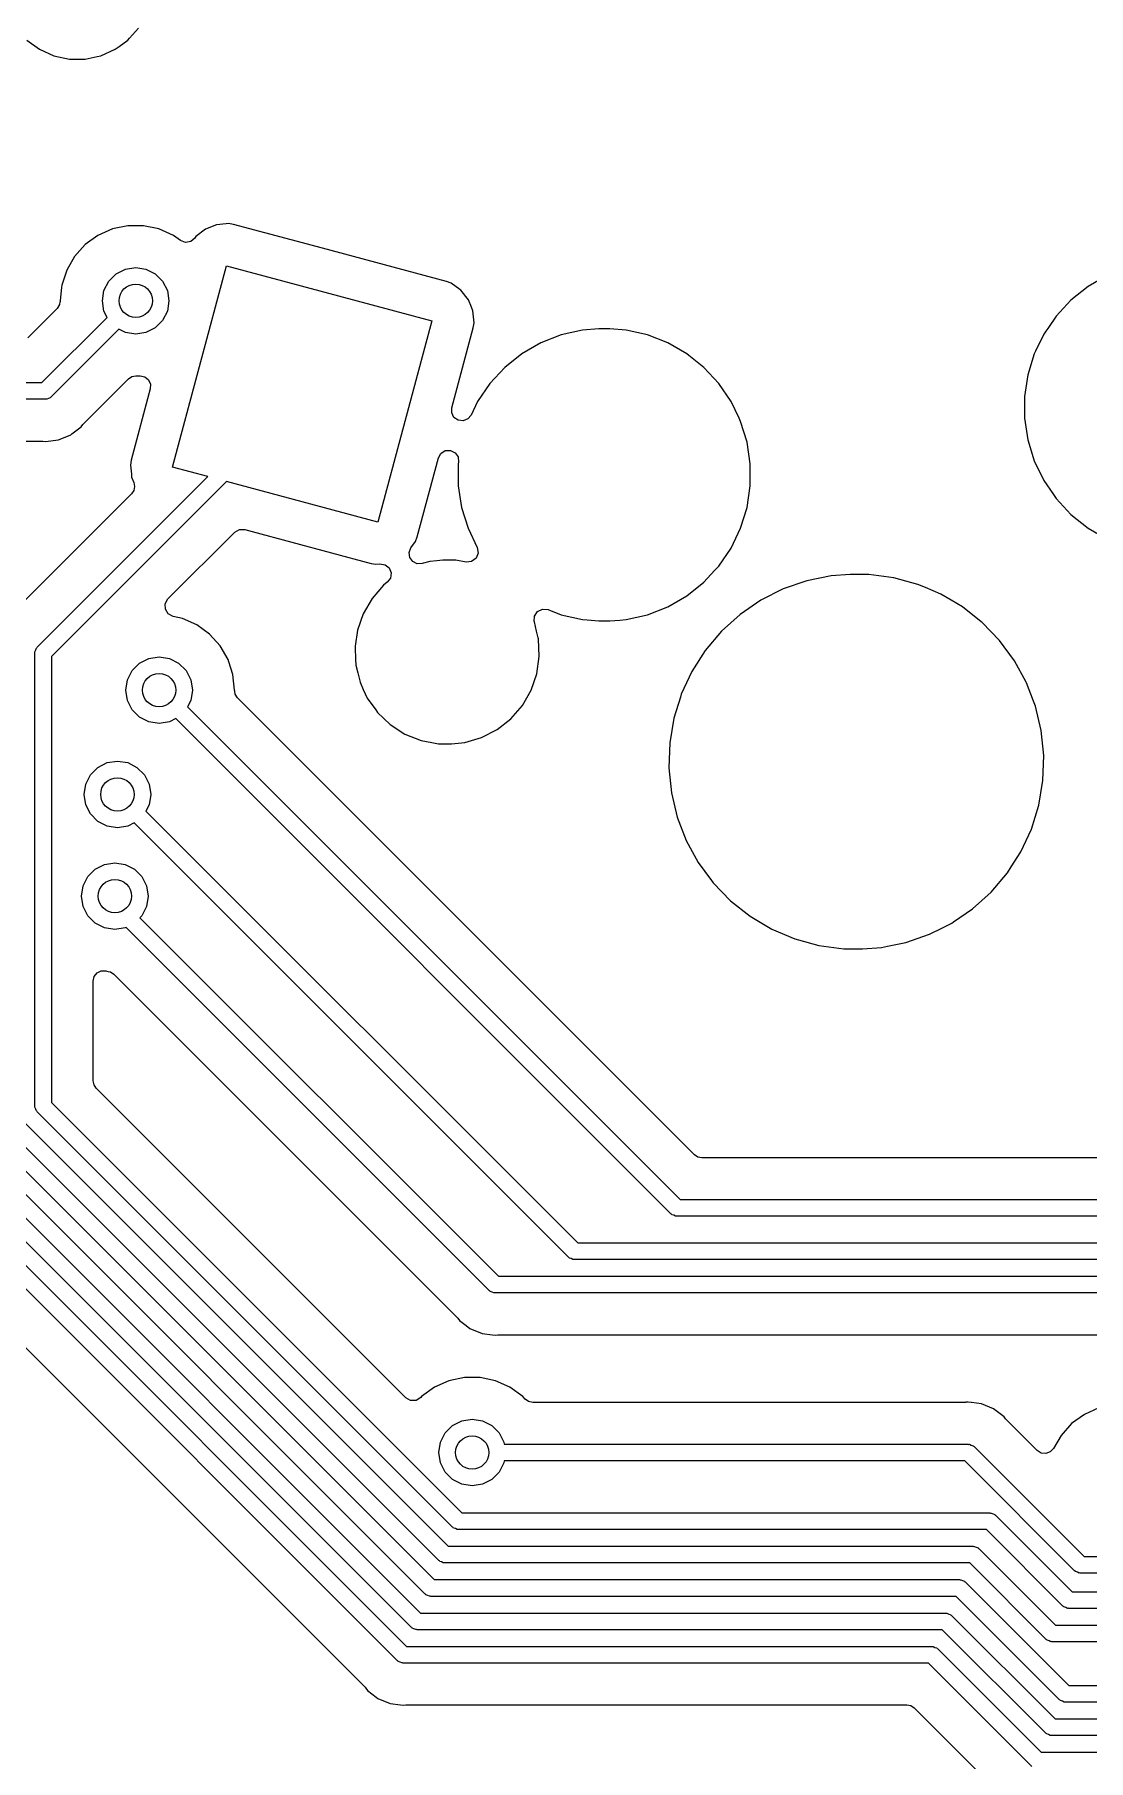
# Model space of a CAD drawing. Extents: x 41 to 271, y -133 to -23.
# Drawn here: x 128.17 to 140.81, y -65.28 to -44.58 of the extents above; entities that cross this region are included whole.
import ezdxf

# ---------------------------------------------------------------- set-up
doc = ezdxf.new("R2010")
doc.units = 0
doc.layers.add('BLACK', color=7, linetype='CONTINUOUS')

msp = doc.modelspace()

# ---------------------------------------------------------------- linework, layer by layer
at = {"layer": 'BLACK', "linetype": 'CONTINUOUS'}
for p, q in [((129.305, -44.6219), (129.413, -44.5022)), ((128.074, -44.6429), (128.227, -44.7542)), ((129.18, -44.7199), (129.286, -44.6429)), ((129.286, -44.6429), (129.305, -44.6219)), ((128.227, -44.7542), (128.4, -44.8311)), ((128.4, -44.8311), (128.585, -44.8705)), ((128.585, -44.8705), (128.585, -44.8705)), ((128.585, -44.8705), (128.775, -44.8705)), ((128.775, -44.8705), (128.919, -44.8399)), ((128.775, -44.8705), (128.775, -44.8705)), ((128.919, -44.8399), (128.96, -44.8311)), ((128.96, -44.8311), (129.133, -44.7542)), ((129.133, -44.7542), (129.18, -44.7199)), ((128.927, -46.9858), (128.774, -47.0971)), ((129.1, -46.9089), (128.927, -46.9858)), ((129.285, -46.8695), (129.1, -46.9089)), ((129.474, -46.8695), (129.285, -46.8695)), ((129.285, -46.8695), (129.285, -46.8695)), ((129.659, -46.9089), (129.474, -46.8695)), ((129.474, -46.8695), (129.474, -46.8695)), ((129.832, -46.9858), (129.659, -46.9089)), ((129.917, -47.0471), (129.832, -46.9858)), ((130.216, -46.9118), (130.103, -47.0008)), ((130.35, -46.8583), (130.216, -46.9118)), ((130.464, -46.8475), (130.35, -46.8583)), ((130.493, -46.8446), (130.464, -46.8475)), ((130.552, -46.8539), (130.493, -46.8446)), ((130.493, -46.8446), (130.493, -46.8446)), ((131.62, -47.14), (130.552, -46.8539)), ((130.552, -46.8539), (130.552, -46.8539)), ((130.552, -46.8539), (130.552, -46.8539)), ((128.774, -47.0971), (128.647, -47.2378)), ((129.977, -47.0701), (129.917, -47.0471)), ((130.041, -47.0597), (129.977, -47.0701)), ((130.09, -47.0187), (130.041, -47.0597)), ((130.103, -47.0008), (130.09, -47.0187)), ((133.108, -47.5387), (131.62, -47.14)), ((128.552, -47.4017), (128.494, -47.5817)), ((128.647, -47.2378), (128.552, -47.4017)), ((129.144, -47.4464), (129.256, -47.3896)), ((129.256, -47.3896), (129.38, -47.37)), ((129.38, -47.37), (129.503, -47.3896)), ((129.503, -47.3896), (129.615, -47.4464)), ((129.822, -49.7645), (130.469, -47.3497)), ((130.469, -47.3497), (132.932, -48.0097)), ((128.491, -47.6074), (128.474, -47.7689)), ((128.494, -47.5817), (128.491, -47.6074)), ((128.999, -47.6464), (129.056, -47.5349)), ((129.056, -47.5349), (129.144, -47.4464)), ((129.615, -47.4464), (129.703, -47.5349)), ((129.703, -47.5349), (129.76, -47.6464)), ((133.164, -47.5603), (133.108, -47.5387)), ((133.269, -47.635), (133.164, -47.5603)), ((133.164, -47.5603), (133.164, -47.5603)), ((133.164, -47.5603), (133.164, -47.5603)), ((140.802, -47.5974), (140.596, -47.7609)), ((141.029, -47.4662), (140.802, -47.5974)), ((128.467, -47.8164), (128.438, -47.8627)), ((128.471, -47.7828), (128.467, -47.8164)), ((128.473, -47.783), (128.471, -47.7828)), ((128.474, -47.7689), (128.473, -47.783)), ((128.98, -47.77), (128.999, -47.6464)), ((128.999, -47.8936), (128.98, -47.77)), ((129.76, -47.6464), (129.779, -47.77)), ((129.779, -47.77), (129.76, -47.8936)), ((133.281, -47.6438), (133.269, -47.635)), ((133.37, -47.7569), (133.281, -47.6438)), ((133.406, -47.8456), (133.37, -47.7569)), ((140.596, -47.7609), (140.418, -47.9533)), ((128.438, -47.8627), (128.085, -48.2153)), ((128.256, -48.7521), (129.038, -47.9701)), ((129.038, -47.9701), (128.999, -47.8936)), ((129.703, -48.0051), (129.615, -48.0936)), ((129.76, -47.8936), (129.703, -48.0051)), ((132.932, -48.0097), (132.285, -50.4245)), ((133.424, -47.8905), (133.406, -47.8456)), ((133.437, -48.0338), (133.424, -47.8905)), ((140.418, -47.9533), (140.317, -48.1007)), ((129.179, -48.1115), (128.368, -48.9228)), ((129.256, -48.1504), (129.179, -48.1115)), ((129.38, -48.17), (129.256, -48.1504)), ((129.503, -48.1504), (129.38, -48.17)), ((129.615, -48.0936), (129.503, -48.1504)), ((133.17, -49.0544), (133.428, -48.093)), ((133.428, -48.093), (133.437, -48.0338)), ((134.482, -48.1803), (134.238, -48.2761)), ((134.738, -48.1219), (134.482, -48.1803)), ((134.934, -48.1072), (134.738, -48.1219)), ((135.065, -48.1072), (134.934, -48.1072)), ((134.934, -48.1072), (134.934, -48.1072)), ((135.261, -48.1219), (135.065, -48.1072)), ((135.065, -48.1072), (135.065, -48.1072)), ((135.517, -48.1803), (135.261, -48.1219)), ((135.761, -48.2761), (135.517, -48.1803)), ((140.27, -48.17), (140.172, -48.3743)), ((140.293, -48.1358), (140.27, -48.17)), ((140.317, -48.1007), (140.293, -48.1358)), ((134.011, -48.4073), (133.805, -48.5709)), ((134.238, -48.2761), (134.011, -48.4073)), ((135.988, -48.4073), (135.761, -48.2761)), ((136.015, -48.4284), (135.988, -48.4073)), ((136.193, -48.5709), (136.015, -48.4284)), ((140.156, -48.4064), (140.079, -48.6571)), ((140.172, -48.3743), (140.156, -48.4064)), ((133.805, -48.5709), (133.627, -48.7632)), ((136.372, -48.7632), (136.193, -48.5709)), ((136.193, -48.5709), (136.193, -48.5709)), ((136.193, -48.5709), (136.193, -48.5709)), ((120.81, -48.7521), (128.256, -48.7521)), ((128.756, -49.2431), (129.292, -48.7068)), ((129.292, -48.7068), (129.332, -48.6799)), ((129.555, -48.8266), (129.326, -49.6812)), ((129.332, -48.6799), (129.38, -48.6705)), ((129.38, -48.6705), (129.435, -48.6705)), ((129.435, -48.6705), (129.49, -48.6833)), ((129.49, -48.6833), (129.534, -48.719)), ((129.534, -48.719), (129.557, -48.7703)), ((129.557, -48.7703), (129.555, -48.8266)), ((133.627, -48.7632), (133.479, -48.98)), ((136.52, -48.98), (136.372, -48.7632)), ((136.372, -48.7632), (136.372, -48.7632)), ((136.372, -48.7632), (136.372, -48.7632)), ((140.079, -48.6571), (140.04, -48.9166)), ((128.297, -48.9521), (120.81, -48.9521)), ((128.305, -48.9496), (128.297, -48.9521)), ((128.313, -48.9509), (128.305, -48.9496)), ((128.334, -48.9402), (128.313, -48.9509)), ((128.356, -48.933), (128.334, -48.9402)), ((128.361, -48.9265), (128.356, -48.933)), ((128.368, -48.9228), (128.361, -48.9265)), ((133.17, -49.1148), (133.17, -49.0544)), ((133.479, -48.98), (133.402, -49.1403)), ((136.615, -49.1789), (136.52, -48.98)), ((140.04, -48.9166), (140.04, -49.1789)), ((128.726, -49.2804), (128.745, -49.2553)), ((128.745, -49.2553), (128.756, -49.2431)), ((133.197, -49.1685), (133.17, -49.1148)), ((133.247, -49.2027), (133.197, -49.1685)), ((133.307, -49.2093), (133.247, -49.2027)), ((133.363, -49.1867), (133.307, -49.2093)), ((133.402, -49.1403), (133.363, -49.1867)), ((136.633, -49.2164), (136.615, -49.1789)), ((136.711, -49.4671), (136.633, -49.2164)), ((140.04, -49.1789), (140.079, -49.4384)), ((125.252, -49.4526), (128.25, -49.4526)), ((128.25, -49.4526), (128.266, -49.4537)), ((128.266, -49.4537), (128.297, -49.4578)), ((128.297, -49.4578), (128.454, -49.4371)), ((128.454, -49.4371), (128.6, -49.3766)), ((128.6, -49.3766), (128.613, -49.3672)), ((128.613, -49.3672), (128.726, -49.2804)), ((136.75, -49.7265), (136.711, -49.4671)), ((140.079, -49.4384), (140.156, -49.6891)), ((132.756, -50.6003), (133.01, -49.6541)), ((133.01, -49.6541), (133.04, -49.6001)), ((133.04, -49.6001), (133.093, -49.5677)), ((133.093, -49.5677), (133.155, -49.5648)), ((133.155, -49.5648), (133.21, -49.5922)), ((133.21, -49.5922), (133.246, -49.643)), ((133.246, -49.643), (133.252, -49.7047)), ((128.199, -51.9236), (130.245, -49.8779)), ((129.326, -49.6812), (129.317, -49.7405)), ((129.317, -49.7405), (129.317, -49.7405)), ((129.317, -49.7405), (129.328, -49.8511)), ((129.328, -49.8511), (129.331, -49.8837)), ((129.331, -49.8837), (129.358, -49.9511)), ((130.245, -49.8779), (129.822, -49.7645)), ((133.252, -49.7047), (133.249, -49.7265)), ((133.249, -49.7265), (133.249, -49.7265)), ((133.249, -49.7265), (133.249, -49.9889)), ((136.75, -49.9889), (136.75, -49.7265)), ((140.156, -49.6891), (140.27, -49.9254)), ((129.33, -50.0848), (127.879, -51.5361)), ((130.468, -49.9376), (128.37, -52.0357)), ((129.357, -50.0451), (129.33, -50.0848)), ((129.367, -49.9981), (129.357, -50.0451)), ((129.358, -49.9511), (129.367, -49.9981)), ((132.285, -50.4245), (130.468, -49.9376)), ((133.249, -49.9889), (133.288, -50.2483)), ((136.711, -50.2483), (136.75, -49.9889)), ((140.27, -49.9254), (140.385, -50.0941)), ((133.288, -50.2483), (133.365, -50.499)), ((136.633, -50.499), (136.711, -50.2483)), ((140.385, -50.0941), (140.418, -50.1422)), ((140.418, -50.1422), (140.594, -50.3323)), ((133.365, -50.499), (133.476, -50.7287)), ((136.52, -50.7354), (136.633, -50.499)), ((140.594, -50.3323), (140.596, -50.3346)), ((140.596, -50.3346), (140.802, -50.4981)), ((140.802, -50.4981), (141.029, -50.6293)), ((129.767, -51.3463), (130.567, -50.5465)), ((130.567, -50.5465), (130.623, -50.5144)), ((130.623, -50.5144), (130.687, -50.5144)), ((130.687, -50.5144), (130.775, -50.538)), ((130.775, -50.538), (132.202, -50.9204)), ((132.681, -50.7312), (132.735, -50.6562)), ((132.735, -50.6562), (132.756, -50.6003)), ((132.202, -50.9204), (132.261, -50.9296)), ((132.659, -50.7878), (132.681, -50.7312)), ((132.667, -50.8481), (132.659, -50.7878)), ((132.702, -50.8976), (132.667, -50.8481)), ((132.756, -50.9244), (132.702, -50.8976)), ((132.906, -50.896), (132.817, -50.9221)), ((132.99, -50.888), (132.906, -50.896)), ((133.063, -50.881), (132.99, -50.888)), ((133.22, -50.881), (133.063, -50.881)), ((133.341, -50.9042), (133.22, -50.881)), ((133.22, -50.881), (133.22, -50.881)), ((133.408, -50.8984), (133.341, -50.9042)), ((133.462, -50.8581), (133.408, -50.8984)), ((133.488, -50.7953), (133.462, -50.8581)), ((133.476, -50.7287), (133.488, -50.7953)), ((136.372, -50.9522), (136.52, -50.7354)), ((132.261, -50.9296), (132.309, -50.9251)), ((132.261, -50.9296), (132.261, -50.9296)), ((132.261, -50.9296), (132.261, -50.9296)), ((132.309, -50.9251), (132.371, -50.9352)), ((132.371, -50.9352), (132.42, -50.9747)), ((132.435, -51.0957), (132.397, -51.146)), ((132.42, -50.9747), (132.444, -51.0332)), ((132.444, -51.0332), (132.435, -51.0957)), ((132.817, -50.9221), (132.756, -50.9244)), ((136.193, -51.1445), (136.322, -51.0056)), ((136.322, -51.0056), (136.372, -50.9522)), ((136.372, -50.9522), (136.372, -50.9522)), ((136.372, -50.9522), (136.372, -50.9522)), ((137.428, -51.1277), (137.144, -51.2263)), ((137.722, -51.0679), (137.428, -51.1277)), ((137.947, -51.0528), (137.722, -51.0679)), ((138.172, -51.0528), (137.947, -51.0528)), ((137.947, -51.0528), (137.947, -51.0528)), ((138.47, -51.0929), (138.172, -51.0528)), ((138.76, -51.1723), (138.47, -51.0929)), ((138.47, -51.0929), (138.47, -51.0929)), ((138.47, -51.0929), (138.47, -51.0929)), ((132.352, -51.1817), (132.214, -51.3407)), ((132.397, -51.146), (132.352, -51.1817)), ((135.761, -51.4393), (135.988, -51.3081)), ((135.988, -51.3081), (136.193, -51.1445)), ((137.144, -51.2263), (136.876, -51.3618)), ((138.851, -51.2107), (138.76, -51.1723)), ((139.037, -51.2896), (138.851, -51.2107)), ((139.159, -51.3619), (139.037, -51.2896)), ((129.735, -51.4035), (129.767, -51.3463)), ((129.736, -51.4692), (129.735, -51.4035)), ((129.771, -51.5251), (129.736, -51.4692)), ((129.829, -51.5553), (129.771, -51.5251)), ((132.109, -51.5228), (132.04, -51.7216)), ((132.214, -51.3407), (132.109, -51.5228)), ((134.163, -51.5518), (134.199, -51.496)), ((134.199, -51.496), (134.26, -51.4672)), ((134.26, -51.4672), (134.326, -51.474)), ((134.326, -51.474), (134.362, -51.4879)), ((134.362, -51.4879), (134.474, -51.5319)), ((134.474, -51.5319), (134.482, -51.5351)), ((134.482, -51.5351), (134.738, -51.5935)), ((135.261, -51.5935), (135.517, -51.5351)), ((135.517, -51.5351), (135.761, -51.4393)), ((136.628, -51.5319), (136.405, -51.7335)), ((136.876, -51.3618), (136.628, -51.5319)), ((139.295, -51.4427), (139.159, -51.3619)), ((139.52, -51.6206), (139.295, -51.4427)), ((129.94, -51.5789), (129.829, -51.5553)), ((130.113, -51.6558), (129.94, -51.5789)), ((130.266, -51.7671), (130.113, -51.6558)), ((132.04, -51.7216), (132.012, -51.9139)), ((134.16, -51.6186), (134.163, -51.5518)), ((134.161, -51.6206), (134.16, -51.6186)), ((134.188, -51.7315), (134.161, -51.6206)), ((134.161, -51.6206), (134.161, -51.6206)), ((134.207, -51.8108), (134.188, -51.7315)), ((134.738, -51.5935), (134.794, -51.5977)), ((134.794, -51.5977), (134.934, -51.6082)), ((134.934, -51.6082), (134.934, -51.6082)), ((134.934, -51.6082), (135.065, -51.6082)), ((135.065, -51.6082), (135.187, -51.599)), ((135.065, -51.6082), (135.065, -51.6082)), ((135.187, -51.599), (135.261, -51.5935)), ((136.405, -51.7335), (136.211, -51.9629)), ((139.531, -51.629), (139.52, -51.6206)), ((139.74, -51.845), (139.531, -51.629)), ((128.182, -51.9578), (128.189, -51.9355)), ((128.189, -51.9355), (128.196, -51.9308)), ((128.196, -51.9308), (128.199, -51.9236)), ((130.393, -51.9078), (130.266, -51.7671)), ((130.487, -52.0717), (130.393, -51.9078)), ((132.012, -51.9139), (132.01, -51.9298)), ((132.01, -51.9298), (132.017, -52.0727)), ((134.21, -51.825), (134.207, -51.8108)), ((134.22, -52.0351), (134.21, -51.825)), ((139.918, -52.0869), (139.74, -51.845)), ((128.17, -51.9943), (128.172, -51.9866)), ((128.17, -57.4273), (128.17, -51.9943)), ((128.171, -51.9786), (128.182, -51.9578)), ((128.172, -51.9866), (128.171, -51.9786)), ((128.37, -52.0357), (128.37, -57.3858)), ((129.336, -52.2049), (129.425, -52.1164)), ((129.425, -52.1164), (129.536, -52.0596)), ((129.536, -52.0596), (129.66, -52.04)), ((129.66, -52.04), (129.784, -52.0596)), ((129.784, -52.0596), (129.895, -52.1164)), ((129.895, -52.1164), (129.984, -52.2049)), ((130.496, -52.0992), (130.487, -52.0717)), ((130.546, -52.2517), (130.496, -52.0992)), ((132.017, -52.0727), (132.02, -52.1399)), ((132.02, -52.1399), (132.042, -52.2312)), ((134.19, -52.2433), (134.22, -52.0351)), ((136.211, -51.9629), (136.05, -52.2162)), ((140.059, -52.3443), (139.918, -52.0869)), ((129.26, -52.44), (129.28, -52.3164)), ((129.28, -52.3164), (129.336, -52.2049)), ((129.984, -52.2049), (130.04, -52.3164)), ((130.04, -52.3164), (130.06, -52.44)), ((130.565, -52.44), (130.546, -52.2517)), ((132.042, -52.2312), (132.07, -52.3443)), ((132.07, -52.3443), (132.109, -52.4311)), ((134.122, -52.4421), (134.19, -52.2433)), ((136.05, -52.2162), (135.923, -52.4885)), ((140.063, -52.3504), (140.059, -52.3443)), ((140.148, -52.5728), (140.063, -52.3504)), ((129.28, -52.5636), (129.26, -52.44)), ((129.336, -52.6751), (129.28, -52.5636)), ((130.04, -52.5636), (130.001, -52.64)), ((130.06, -52.44), (130.04, -52.5636)), ((130.567, -52.453), (130.565, -52.44)), ((130.569, -52.4528), (130.567, -52.453)), ((130.573, -52.4864), (130.569, -52.4528)), ((130.602, -52.5327), (130.573, -52.4864)), ((131.442, -53.3724), (130.602, -52.5327)), ((132.109, -52.4311), (132.157, -52.5357)), ((132.157, -52.5357), (132.258, -52.6771)), ((134.017, -52.6242), (134.122, -52.4421)), ((135.912, -52.5256), (135.834, -52.7758)), ((135.923, -52.4888), (135.912, -52.5256)), ((135.923, -52.4885), (135.923, -52.4888)), ((140.171, -52.6308), (140.148, -52.5728)), ((129.425, -52.7636), (129.336, -52.6751)), ((129.536, -52.8204), (129.425, -52.7636)), ((129.86, -52.7815), (129.784, -52.8204)), ((135.799, -58.7207), (129.86, -52.7815)), ((130.001, -52.64), (135.911, -58.55)), ((132.258, -52.6771), (132.279, -52.707)), ((132.279, -52.707), (132.431, -52.8521)), ((133.713, -52.9132), (133.879, -52.7832)), ((133.879, -52.7832), (134.017, -52.6242)), ((135.834, -52.7758), (135.784, -53.0721)), ((140.24, -52.9231), (140.171, -52.6308)), ((129.66, -52.84), (129.536, -52.8204)), ((129.784, -52.8204), (129.66, -52.84)), ((132.431, -52.8521), (132.431, -52.8521)), ((132.431, -52.8521), (132.431, -52.8521)), ((132.431, -52.8521), (132.608, -52.9659)), ((132.608, -52.9659), (132.608, -52.9659)), ((132.608, -52.9659), (132.804, -53.044)), ((133.526, -53.0096), (133.713, -52.9132)), ((140.27, -53.2221), (140.24, -52.9231)), ((132.804, -53.044), (132.932, -53.0689)), ((132.932, -53.0689), (133.01, -53.0838)), ((133.01, -53.0838), (133.01, -53.0838)), ((133.01, -53.0838), (133.168, -53.0838)), ((133.168, -53.0838), (133.325, -53.0689)), ((133.168, -53.0838), (133.168, -53.0838)), ((133.325, -53.0689), (133.526, -53.0096)), ((135.784, -53.0721), (135.774, -53.3724)), ((128.836, -53.4549), (128.925, -53.3664)), ((128.925, -53.3664), (129.036, -53.3096)), ((129.036, -53.3096), (129.16, -53.29)), ((129.16, -53.29), (129.284, -53.3096)), ((129.284, -53.3096), (129.395, -53.3664)), ((129.395, -53.3664), (129.484, -53.4549)), ((136.082, -58.0132), (131.442, -53.3724)), ((135.774, -53.3724), (135.804, -53.6714)), ((140.26, -53.5224), (140.27, -53.2221)), ((128.76, -53.69), (128.78, -53.5664)), ((128.78, -53.5664), (128.836, -53.4549)), ((129.484, -53.4549), (129.54, -53.5664)), ((129.54, -53.5664), (129.56, -53.69)), ((140.21, -53.8187), (140.26, -53.5224)), ((128.78, -53.8136), (128.76, -53.69)), ((128.836, -53.9251), (128.78, -53.8136)), ((129.54, -53.8136), (129.501, -53.89)), ((129.56, -53.69), (129.54, -53.8136)), ((135.804, -53.6714), (135.874, -53.9637)), ((140.121, -54.1057), (140.21, -53.8187)), ((128.925, -54.0136), (128.836, -53.9251)), ((129.036, -54.0704), (128.925, -54.0136)), ((129.501, -53.89), (134.681, -59.07)), ((135.874, -53.9637), (135.982, -54.2441)), ((129.16, -54.09), (129.036, -54.0704)), ((129.284, -54.0704), (129.16, -54.09)), ((129.36, -54.0315), (129.284, -54.0704)), ((134.569, -59.2407), (129.36, -54.0315)), ((139.995, -54.3783), (140.121, -54.1057)), ((135.982, -54.2441), (136.126, -54.5076)), ((139.879, -54.5594), (139.995, -54.3783)), ((124.354, -54.5013), (132.961, -63.108)), ((128.806, -54.6749), (128.895, -54.5864)), ((128.895, -54.5864), (129.006, -54.5296)), ((129.006, -54.5296), (129.13, -54.51)), ((129.13, -54.51), (129.254, -54.5296)), ((129.254, -54.5296), (129.365, -54.5864)), ((129.365, -54.5864), (129.454, -54.6749)), ((136.126, -54.5076), (136.284, -54.7219)), ((139.639, -54.861), (139.833, -54.6316)), ((139.833, -54.6316), (139.879, -54.5594)), ((132.849, -63.2787), (124.242, -54.672)), ((128.73, -54.91), (128.75, -54.7864)), ((128.75, -54.7864), (128.806, -54.6749)), ((129.454, -54.6749), (129.51, -54.7864)), ((129.51, -54.7864), (129.53, -54.91)), ((136.284, -54.7219), (136.304, -54.7495)), ((136.304, -54.7495), (136.513, -54.9655)), ((124.188, -54.9013), (132.795, -63.508)), ((133.014, -62.8787), (125.151, -55.0157)), ((125.322, -54.9035), (133.126, -62.708)), ((128.75, -55.0336), (128.73, -54.91)), ((128.806, -55.1451), (128.75, -55.0336)), ((129.51, -55.0336), (129.454, -55.1451)), ((129.53, -54.91), (129.51, -55.0336)), ((136.513, -54.9655), (136.749, -55.1518)), ((139.416, -55.0626), (139.639, -54.861)), ((132.683, -63.6787), (124.076, -55.072)), ((128.895, -55.2336), (128.806, -55.1451)), ((129.006, -55.2904), (128.895, -55.2336)), ((129.454, -55.1451), (129.43, -55.1686)), ((129.43, -55.1686), (133.731, -59.47)), ((136.749, -55.1518), (137.008, -55.3049)), ((139.056, -55.2894), (139.168, -55.2327)), ((139.168, -55.2327), (139.189, -55.2188)), ((139.189, -55.2188), (139.416, -55.0626)), ((132.517, -64.0787), (123.911, -55.472)), ((124.023, -55.3013), (132.629, -63.908)), ((129.13, -55.31), (129.006, -55.2904)), ((129.254, -55.2904), (129.13, -55.31)), ((129.264, -55.2852), (129.254, -55.2904)), ((133.619, -59.6407), (129.264, -55.2852)), ((137.008, -55.3049), (137.284, -55.4222)), ((137.284, -55.4222), (137.284, -55.4222)), ((137.284, -55.4222), (137.284, -55.4222)), ((137.284, -55.4222), (137.329, -55.4345)), ((137.329, -55.4345), (137.574, -55.5016)), ((138.396, -55.5116), (138.616, -55.4667)), ((138.616, -55.4667), (138.9, -55.3682)), ((138.9, -55.3682), (139.056, -55.2894)), ((137.574, -55.5016), (137.872, -55.5416)), ((137.872, -55.5416), (138.097, -55.5416)), ((138.097, -55.5416), (138.322, -55.5266)), ((138.097, -55.5416), (138.097, -55.5416)), ((138.322, -55.5266), (138.396, -55.5116)), ((128.87, -55.9286), (128.883, -55.8752)), ((128.883, -55.8752), (128.916, -55.8322)), ((128.916, -55.8322), (128.966, -55.808)), ((128.966, -55.808), (129.02, -55.8073)), ((129.02, -55.8073), (129.035, -55.8105)), ((129.035, -55.8105), (129.035, -55.8105)), ((129.035, -55.8105), (129.048, -55.8132)), ((129.048, -55.8132), (129.048, -55.8141)), ((129.048, -55.8141), (129.077, -55.8199)), ((129.077, -55.8199), (129.118, -55.8468)), ((129.118, -55.8468), (133.232, -59.961)), ((123.74, -56.0088), (132.13, -64.399)), ((128.87, -57.1272), (128.87, -55.9286)), ((128.88, -57.1746), (128.87, -57.1272)), ((128.907, -57.2148), (128.88, -57.1746)), ((132.619, -60.9269), (128.907, -57.2148)), ((128.172, -57.4349), (128.17, -57.4273)), ((128.171, -57.4429), (128.172, -57.4349)), ((128.182, -57.4638), (128.171, -57.4429)), ((128.189, -57.486), (128.182, -57.4638)), ((128.196, -57.4908), (128.189, -57.486)), ((128.199, -57.498), (128.196, -57.4908)), ((133.18, -62.4787), (128.199, -57.498)), ((128.37, -57.3858), (133.292, -62.308)), ((136.123, -58.0401), (136.082, -58.0132)), ((136.17, -58.0495), (136.123, -58.0401)), ((145.319, -58.0495), (136.17, -58.0495)), ((135.911, -58.55), (145.28, -58.55)), ((135.806, -58.7244), (135.799, -58.7207)), ((135.811, -58.7309), (135.806, -58.7244)), ((135.833, -58.7381), (135.811, -58.7309)), ((135.854, -58.7488), (135.833, -58.7381)), ((135.862, -58.7475), (135.854, -58.7488)), ((135.87, -58.75), (135.862, -58.7475)), ((145.28, -58.75), (135.87, -58.75)), ((134.681, -59.07), (145.204, -59.07)), ((134.576, -59.2444), (134.569, -59.2407)), ((134.581, -59.2509), (134.576, -59.2444)), ((134.603, -59.2581), (134.581, -59.2509)), ((134.624, -59.2688), (134.603, -59.2581)), ((134.632, -59.2675), (134.624, -59.2688)), ((134.64, -59.27), (134.632, -59.2675)), ((145.204, -59.27), (134.64, -59.27)), ((133.731, -59.47), (145.37, -59.47)), ((133.626, -59.6444), (133.619, -59.6407)), ((133.631, -59.6509), (133.626, -59.6444)), ((133.653, -59.6581), (133.631, -59.6509)), ((133.674, -59.6688), (133.653, -59.6581)), ((133.682, -59.6675), (133.674, -59.6688)), ((133.69, -59.67), (133.682, -59.6675)), ((145.329, -59.67), (133.69, -59.67)), ((133.232, -59.961), (133.242, -59.9732)), ((133.242, -59.9732), (133.262, -59.9983)), ((133.262, -59.9983), (133.342, -60.0601)), ((133.342, -60.0601), (133.387, -60.0945)), ((133.387, -60.0945), (133.533, -60.155)), ((133.533, -60.155), (133.659, -60.1716)), ((133.659, -60.1716), (133.69, -60.1757)), ((133.69, -60.1757), (133.721, -60.1716)), ((133.69, -60.1757), (133.69, -60.1757)), ((133.69, -60.1757), (133.69, -60.1757)), ((133.721, -60.1716), (133.737, -60.1705)), ((133.737, -60.1705), (145.07, -60.1705)), ((132.963, -60.7991), (132.809, -60.9104)), ((133.135, -60.7221), (132.963, -60.7991)), ((133.321, -60.6828), (133.135, -60.7221)), ((133.51, -60.6828), (133.321, -60.6828)), ((133.321, -60.6828), (133.321, -60.6828)), ((133.695, -60.7221), (133.51, -60.6828)), ((133.51, -60.6828), (133.51, -60.6828)), ((133.868, -60.7991), (133.695, -60.7221)), ((134.021, -60.9104), (133.868, -60.7991)), ((132.677, -60.9595), (132.619, -60.9269)), ((132.743, -60.9578), (132.677, -60.9595)), ((132.799, -60.9222), (132.743, -60.9578)), ((132.809, -60.9104), (132.799, -60.9222)), ((134.049, -60.9417), (134.021, -60.9104)), ((134.091, -60.972), (134.049, -60.9417)), ((134.142, -60.9828), (134.091, -60.972)), ((139.317, -60.9828), (134.142, -60.9828)), ((139.334, -60.9817), (139.317, -60.9828)), ((139.337, -60.9812), (139.334, -60.9817)), ((139.365, -60.9776), (139.337, -60.9812)), ((139.4, -60.9822), (139.365, -60.9776)), ((139.404, -60.9828), (139.4, -60.9822)), ((139.522, -60.9982), (139.404, -60.9828)), ((139.668, -61.0587), (139.522, -60.9982)), ((139.793, -61.155), (139.668, -61.0587)), ((140.93, -61.0489), (140.757, -61.1258)), ((133.092, -61.3481), (133.18, -61.2596)), ((133.18, -61.2596), (133.292, -61.2028)), ((133.292, -61.2028), (133.415, -61.1833)), ((133.415, -61.1833), (133.539, -61.2028)), ((133.539, -61.2028), (133.65, -61.2596)), ((133.65, -61.2596), (133.739, -61.3481)), ((139.812, -61.18), (139.793, -61.155)), ((139.823, -61.1922), (139.812, -61.18)), ((140.192, -61.5607), (139.823, -61.1922)), ((140.604, -61.2371), (140.477, -61.3778)), ((140.757, -61.1258), (140.604, -61.2371)), ((133.015, -61.5833), (133.035, -61.4596)), ((133.035, -61.4596), (133.092, -61.3481)), ((133.739, -61.3481), (133.796, -61.4596)), ((133.796, -61.4596), (133.799, -61.4833)), ((140.477, -61.3778), (140.387, -61.535)), ((133.035, -61.7069), (133.015, -61.5833)), ((133.799, -61.6833), (133.796, -61.7069)), ((133.799, -61.4833), (139.365, -61.4833)), ((139.324, -61.6833), (133.799, -61.6833)), ((140.64, -63.0002), (139.324, -61.6833)), ((139.365, -61.4833), (139.373, -61.4857)), ((139.373, -61.4857), (139.381, -61.4845)), ((139.381, -61.4845), (139.401, -61.4951)), ((139.401, -61.4951), (139.424, -61.5024)), ((139.424, -61.5024), (139.428, -61.5089)), ((139.428, -61.5089), (139.436, -61.5125)), ((139.436, -61.5125), (140.753, -62.8295)), ((140.239, -61.5904), (140.192, -61.5607)), ((140.295, -61.596), (140.239, -61.5904)), ((140.348, -61.5761), (140.295, -61.596)), ((140.387, -61.535), (140.348, -61.5761)), ((133.092, -61.8184), (133.035, -61.7069)), ((133.18, -61.9069), (133.092, -61.8184)), ((133.739, -61.8184), (133.65, -61.9069)), ((133.796, -61.7069), (133.739, -61.8184)), ((133.292, -61.9637), (133.18, -61.9069)), ((133.415, -61.9833), (133.292, -61.9637)), ((133.539, -61.9637), (133.415, -61.9833)), ((133.65, -61.9069), (133.539, -61.9637)), ((133.187, -62.4824), (133.18, -62.4787)), ((133.192, -62.4889), (133.187, -62.4824)), ((133.214, -62.4961), (133.192, -62.4889)), ((133.235, -62.5068), (133.214, -62.4961)), ((133.243, -62.5055), (133.235, -62.5068)), ((133.251, -62.508), (133.243, -62.5055)), ((139.583, -62.508), (133.251, -62.508)), ((133.292, -62.308), (139.624, -62.308)), ((140.499, -63.4247), (139.583, -62.508)), ((139.624, -62.308), (139.632, -62.3105)), ((139.632, -62.3105), (139.64, -62.3092)), ((139.64, -62.3092), (139.661, -62.3199)), ((139.661, -62.3199), (139.683, -62.3271)), ((139.683, -62.3271), (139.688, -62.3336)), ((139.688, -62.3336), (139.695, -62.3373)), ((139.695, -62.3373), (140.611, -63.254)), ((133.126, -62.708), (139.425, -62.708)), ((139.425, -62.708), (139.432, -62.7105)), ((139.432, -62.7105), (139.44, -62.7092)), ((139.44, -62.7092), (139.461, -62.7199)), ((139.461, -62.7199), (139.484, -62.7271)), ((133.022, -62.8824), (133.014, -62.8787)), ((133.026, -62.8889), (133.022, -62.8824)), ((133.049, -62.8961), (133.026, -62.8889)), ((133.069, -62.9068), (133.049, -62.8961)), ((133.077, -62.9055), (133.069, -62.9068)), ((133.085, -62.908), (133.077, -62.9055)), ((139.383, -62.908), (133.085, -62.908)), ((140.3, -63.8247), (139.383, -62.908)), ((139.484, -62.7271), (139.488, -62.7336)), ((139.488, -62.7336), (139.495, -62.7373)), ((139.495, -62.7373), (140.412, -63.654)), ((140.753, -62.8295), (145.095, -62.8295)), ((132.961, -63.108), (139.259, -63.108)), ((139.259, -63.108), (139.267, -63.1105)), ((139.267, -63.1105), (139.275, -63.1092)), ((139.275, -63.1092), (139.296, -63.1199)), ((139.296, -63.1199), (139.318, -63.1271)), ((139.318, -63.1271), (139.323, -63.1336)), ((139.323, -63.1336), (139.33, -63.1373)), ((140.648, -63.0039), (140.64, -63.0002)), ((140.652, -63.0104), (140.648, -63.0039)), ((140.675, -63.0176), (140.652, -63.0104)), ((140.696, -63.0283), (140.675, -63.0176)), ((140.704, -63.027), (140.696, -63.0283)), ((140.711, -63.0295), (140.704, -63.027)), ((145.095, -63.0295), (140.711, -63.0295)), ((132.856, -63.2824), (132.849, -63.2787)), ((132.861, -63.2889), (132.856, -63.2824)), ((132.883, -63.2961), (132.861, -63.2889)), ((132.904, -63.3068), (132.883, -63.2961)), ((132.912, -63.3055), (132.904, -63.3068)), ((132.919, -63.308), (132.912, -63.3055)), ((139.218, -63.308), (132.919, -63.308)), ((140.458, -64.5487), (139.218, -63.308)), ((139.33, -63.1373), (140.57, -64.378)), ((140.611, -63.254), (143.283, -63.254)), ((132.795, -63.508), (139.093, -63.508)), ((139.093, -63.508), (139.101, -63.5105)), ((139.101, -63.5105), (139.109, -63.5092)), ((139.109, -63.5092), (139.13, -63.5199)), ((139.13, -63.5199), (139.152, -63.5271)), ((139.152, -63.5271), (139.157, -63.5336)), ((139.157, -63.5336), (139.164, -63.5373)), ((139.164, -63.5373), (140.405, -64.778)), ((140.506, -63.4284), (140.499, -63.4247)), ((140.511, -63.4349), (140.506, -63.4284)), ((140.533, -63.4421), (140.511, -63.4349)), ((140.554, -63.4528), (140.533, -63.4421)), ((140.562, -63.4515), (140.554, -63.4528)), ((140.57, -63.454), (140.562, -63.4515)), ((143.242, -63.454), (140.57, -63.454)), ((132.69, -63.6824), (132.683, -63.6787)), ((132.695, -63.6889), (132.69, -63.6824)), ((132.717, -63.6961), (132.695, -63.6889)), ((132.738, -63.7068), (132.717, -63.6961)), ((132.746, -63.7055), (132.738, -63.7068)), ((132.754, -63.708), (132.746, -63.7055)), ((139.052, -63.708), (132.754, -63.708)), ((140.293, -64.9487), (139.052, -63.708)), ((140.412, -63.654), (143.117, -63.654)), ((132.629, -63.908), (138.928, -63.908)), ((138.928, -63.908), (138.935, -63.9105)), ((138.935, -63.9105), (138.943, -63.9092)), ((138.943, -63.9092), (138.964, -63.9199)), ((138.964, -63.9199), (138.986, -63.9271)), ((138.986, -63.9271), (138.991, -63.9336)), ((138.991, -63.9336), (138.998, -63.9373)), ((138.998, -63.9373), (140.239, -65.178)), ((140.307, -63.8284), (140.3, -63.8247)), ((140.312, -63.8349), (140.307, -63.8284)), ((140.334, -63.8421), (140.312, -63.8349)), ((140.355, -63.8528), (140.334, -63.8421)), ((140.363, -63.8515), (140.355, -63.8528)), ((140.371, -63.854), (140.363, -63.8515)), ((143.076, -63.854), (140.371, -63.854)), ((132.524, -64.0824), (132.517, -64.0787)), ((132.529, -64.0889), (132.524, -64.0824)), ((132.551, -64.0961), (132.529, -64.0889)), ((132.572, -64.1068), (132.551, -64.0961)), ((132.58, -64.1055), (132.572, -64.1068)), ((132.588, -64.108), (132.58, -64.1055)), ((138.886, -64.108), (132.588, -64.108)), ((140.127, -65.3487), (138.886, -64.108)), ((132.13, -64.399), (132.14, -64.4112)), ((132.14, -64.4112), (132.16, -64.4363)), ((132.16, -64.4363), (132.213, -64.477)), ((132.213, -64.477), (132.264, -64.516)), ((132.264, -64.516), (132.285, -64.5325)), ((132.285, -64.5325), (132.431, -64.593)), ((140.466, -64.5524), (140.458, -64.5487)), ((140.47, -64.5589), (140.466, -64.5524)), ((140.493, -64.5661), (140.47, -64.5589)), ((140.513, -64.5768), (140.493, -64.5661)), ((140.521, -64.5755), (140.513, -64.5768)), ((140.529, -64.578), (140.521, -64.5755)), ((143.234, -64.578), (140.529, -64.578)), ((140.57, -64.378), (143.276, -64.378)), ((132.431, -64.593), (132.557, -64.6096)), ((132.557, -64.6096), (132.588, -64.6137)), ((132.588, -64.6137), (132.619, -64.6096)), ((132.588, -64.6137), (132.588, -64.6137)), ((132.588, -64.6137), (132.588, -64.6137)), ((132.619, -64.6096), (132.635, -64.6085)), ((132.635, -64.6085), (138.628, -64.6085)), ((138.628, -64.6085), (138.675, -64.6179)), ((138.675, -64.6179), (138.715, -64.6448)), ((138.715, -64.6448), (139.739, -65.669)), ((140.405, -64.778), (143.11, -64.778)), ((140.3, -64.9524), (140.293, -64.9487)), ((140.305, -64.9589), (140.3, -64.9524)), ((140.327, -64.9661), (140.305, -64.9589)), ((140.348, -64.9768), (140.327, -64.9661)), ((140.356, -64.9755), (140.348, -64.9768)), ((140.363, -64.978), (140.356, -64.9755)), ((143.069, -64.978), (140.363, -64.978)), ((140.239, -65.178), (142.748, -65.178))]:
    msp.add_line(p, q, dxfattribs=at)
at = {"layer": 'BLACK'}
for centre in [(129.38, -47.77), (129.66, -52.44), (129.16, -53.69), (129.13, -54.91), (133.415, -61.5833)]:
    msp.add_circle(centre, 0.2, dxfattribs=at)

doc.saveas('drawing.dxf')
